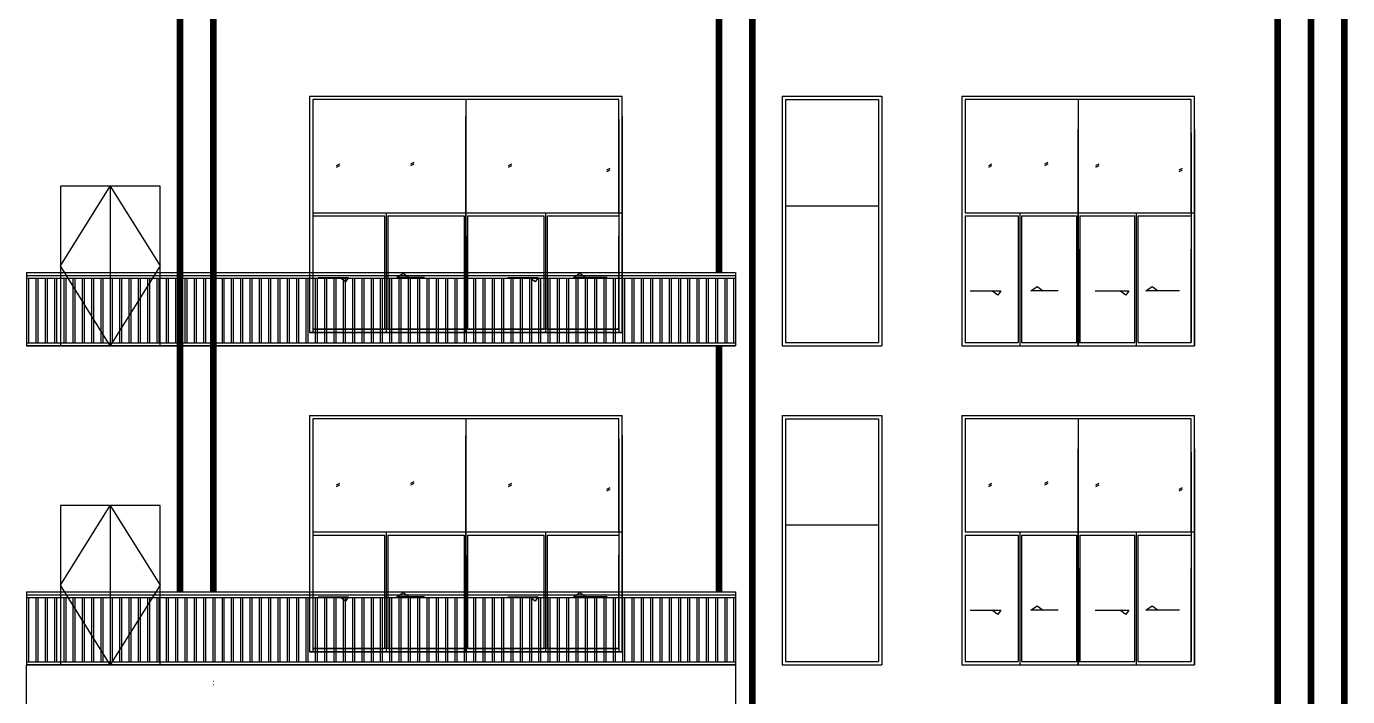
# Model space of a CAD drawing. Header units: millimetres. Extents: x 591771 to 1936534, y -622016 to 355666.
# Drawn here: x 871215 to 891075, y -74334 to -64259 of the extents above; entities that cross this region are included whole.
import ezdxf

# ---------------------------------------------------------------- set-up
doc = ezdxf.new("R2010")
doc.units = ezdxf.units.MM
doc.header["$LTSCALE"] = 80
for name, color, linetype in [('\\M+5B4B0\\M+5BBA7', 124, 'Continuous'), ('\\M+5C0B8\\M+5B8CB', 6, 'Continuous'), ('\\M+5C1A2\\M+5C3E6\\M+5CFDF\\M+5CCF55', 140, 'Continuous'), ('WINDOW', 4, 'Continuous')]:
    doc.layers.add(name, color=color, linetype=linetype)

msp = doc.modelspace()

# ---------------------------------------------------------------- linework, layer by layer
at = {"layer": '\\M+5B4B0\\M+5BBA7'}
for p, q in [((875470.8, -65308.8), (875470.8, -68858.8)), ((875470.8, -65308.8), (880170.8, -65308.8)), ((880170.8, -68858.8), (880170.8, -65308.8)), ((880170.8, -65308.8), (880170.8, -65308.8)), ((882575.2, -65308.8), (882575.2, -69058.8)), ((882575.2, -65308.8), (884075.2, -65308.8)), ((885275.2, -65308.8), (885275.2, -69058.8)), ((885275.2, -65308.8), (888775.2, -65308.8)), ((888775.2, -69058.8), (888775.2, -65308.8)), ((888775.2, -65308.8), (888775.2, -65308.8)), ((880120.6, -65358.8), (875520.8, -65358.8)), ((880120.8, -65358.8), (875520.8, -65358.8)), ((875520.8, -65358.8), (875520.8, -67058.8)), ((877820.8, -65358.8), (877820.8, -68858.8)), ((880120.8, -67058.8), (880120.8, -65358.8)), ((882625.1, -65358.8), (884025.2, -65358.8)), ((888725.2, -65358.8), (885325.2, -65358.8)), ((885325.2, -65358.8), (885325.2, -67058.8)), ((887025.2, -65358.8), (887025.2, -69058.8)), ((888725.2, -67058.8), (888725.2, -65358.8)), ((874025.2, -65658.8), (874020.8, -65658.8)), ((877820.8, -68858.8), (877820.8, -65608.8)), ((877820.8, -65608.8), (877820.8, -68858.8)), ((887025.2, -69058.8), (887025.2, -65808.8)), ((887025.2, -65808.8), (887025.2, -69058.8)), ((871725.2, -67858.8), (872475.2, -66658.8)), ((872475.2, -66658.8), (873225.2, -67858.8)), ((875520.8, -67058.8), (880170.8, -67058.8)), ((876620.8, -67058.8), (876620.8, -68858.8)), ((877845.8, -67108.8), (877845.8, -68808.8)), ((879020.8, -68858.8), (879020.8, -67058.8)), ((884025.2, -66958.8), (882625.1, -66958.8)), ((885325.2, -67058.8), (888775.2, -67058.8)), ((886150.2, -67058.8), (886150.2, -69058.8)), ((887050.2, -67108.8), (887050.2, -69008.8)), ((887900.2, -69058.8), (887900.2, -67058.8)), ((872475.2, -69058.8), (871725.2, -67858.8)), ((873225.2, -67858.8), (872475.2, -69058.8)), ((876565.2, -68858.8), (875470.8, -68858.8)), ((875470.8, -68858.8), (880170.8, -68858.8)), ((880120.8, -68808.8), (875520.8, -68808.8)), ((880170.6, -68858.8), (875520.8, -68858.8)), ((882575.2, -69058.8), (884075.2, -69058.8)), ((882625.1, -69008.8), (884025.2, -69008.8)), ((885275.2, -69058.8), (888775.2, -69058.8)), ((886225.2, -69008.8), (887725.2, -69008.8)), ((874025.2, -69308.8), (874020.8, -69308.8)), ((874025.2, -69358.8), (874020.8, -69358.8)), ((875470.8, -70108.8), (875470.8, -73658.8)), ((875470.8, -70108.8), (880170.8, -70108.8)), ((880120.6, -70158.8), (875520.8, -70158.8)), ((880120.8, -70158.8), (875520.8, -70158.8)), ((875520.8, -70158.8), (875520.8, -71858.8)), ((877820.8, -70158.8), (877820.8, -73658.8)), ((880120.8, -71858.8), (880120.8, -70158.8)), ((880170.8, -73658.8), (880170.8, -70108.8)), ((880170.8, -70108.8), (880170.8, -70108.8)), ((882575.2, -70108.8), (882575.2, -73858.8)), ((882575.2, -70108.8), (884075.2, -70108.8)), ((882625.1, -70158.8), (884025.2, -70158.8)), ((885275.2, -70108.8), (885275.2, -73858.8)), ((885275.2, -70108.8), (888775.2, -70108.8)), ((888725.2, -70158.8), (885325.2, -70158.8)), ((885325.2, -70158.8), (885325.2, -71858.8)), ((887025.2, -70158.8), (887025.2, -73858.8)), ((888725.2, -71858.8), (888725.2, -70158.8)), ((888775.2, -73858.8), (888775.2, -70108.8)), ((888775.2, -70108.8), (888775.2, -70108.8)), ((874025.2, -70458.8), (874020.8, -70458.8)), ((877820.8, -73658.8), (877820.8, -70408.8)), ((877820.8, -70408.8), (877820.8, -73658.8)), ((887025.2, -73858.8), (887025.2, -70608.8)), ((887025.2, -70608.8), (887025.2, -73858.8)), ((871725.2, -72658.8), (872475.2, -71458.8)), ((872475.2, -71458.8), (873225.2, -72658.8)), ((875520.8, -71858.8), (880170.8, -71858.8)), ((876620.8, -71858.8), (876620.8, -73658.8)), ((879020.8, -73658.8), (879020.8, -71858.8)), ((884025.2, -71758.8), (882625.1, -71758.8)), ((885325.2, -71858.8), (888775.2, -71858.8)), ((886150.2, -71858.8), (886150.2, -73858.8)), ((887900.2, -73858.8), (887900.2, -71858.8)), ((877845.8, -71908.8), (877845.8, -73608.8)), ((887050.2, -71908.8), (887050.2, -73808.8)), ((872475.2, -73858.8), (871725.2, -72658.8)), ((873225.2, -72658.8), (872475.2, -73858.8)), ((876565.2, -73658.8), (875470.8, -73658.8)), ((875470.8, -73658.8), (880170.8, -73658.8)), ((880120.8, -73608.8), (875520.8, -73608.8)), ((880170.6, -73658.8), (875520.8, -73658.8)), ((882575.2, -73858.8), (884075.2, -73858.8)), ((882625.1, -73808.8), (884025.2, -73808.8)), ((885275.2, -73858.8), (888775.2, -73858.8)), ((886225.2, -73808.8), (887725.2, -73808.8)), ((874025.2, -74108.8), (874020.8, -74108.8)), ((874025.2, -74158.8), (874020.8, -74158.8))]:
    msp.add_line(p, q, dxfattribs=at)
at = {"layer": '\\M+5B4B0\\M+5BBA7', "ltscale": 20}
for p, q in [((884075.2, -65308.8), (884075.2, -69058.8)), ((882625.1, -65358.8), (882625.1, -69008.8)), ((884025.2, -65358.8), (884025.2, -69008.8)), ((875470.8, -65608.8), (875470.8, -68858.8)), ((875520.8, -65658.8), (875520.8, -68858.8)), ((880120.6, -65658.8), (880120.8, -68858.8)), ((880170.6, -65608.8), (880170.6, -68858.8)), ((888725.2, -65858.8), (888725.2, -69008.8)), ((888775.2, -65808.8), (888775.2, -69058.8)), ((873225.2, -66658.8), (871725.2, -66658.8)), ((871725.2, -66658.8), (871725.2, -69058.8)), ((872475.2, -66658.8), (872475.2, -69058.8)), ((873225.2, -69058.8), (873225.2, -66658.8)), ((874020.8, -67608.8), (874020.8, -72508.8)), ((882625.1, -70158.8), (882625.1, -73808.8)), ((884025.2, -70158.8), (884025.2, -73808.8)), ((884075.2, -70108.8), (884075.2, -73858.8)), ((875470.8, -70408.8), (875470.8, -73658.8)), ((875520.8, -70458.8), (875520.8, -73658.8)), ((880120.6, -70458.8), (880120.8, -73658.8)), ((880170.6, -70408.8), (880170.6, -73658.8)), ((888725.2, -70658.8), (888725.2, -73808.8)), ((888775.2, -70608.8), (888775.2, -73858.8)), ((873225.2, -71458.8), (871725.2, -71458.8)), ((871725.2, -71458.8), (871725.2, -73858.8)), ((872475.2, -71458.8), (872475.2, -73858.8)), ((873225.2, -73858.8), (873225.2, -71458.8))]:
    msp.add_line(p, q, dxfattribs=at)
at = {"layer": '\\M+5B4B0\\M+5BBA7', "color": 7}
for p, q in [((871215.2, -69058.8), (881875.2, -69058.8)), ((871215.2, -74558.8), (871215.2, -73858.8)), ((871215.2, -73858.8), (881875.2, -73858.8)), ((881875.2, -73858.8), (881875.2, -74558.8))]:
    msp.add_line(p, q, dxfattribs=at)
at = {"layer": '\\M+5C0B8\\M+5B8CB'}
for p, q in [((871215.2, -67958.8), (871215.2, -68958.8)), ((871215.2, -67958.8), (881875.2, -67958.8)), ((871215.2, -67998.8), (871215.2, -68958.8)), ((881875.2, -68008.8), (871215.2, -68008.8)), ((881875.2, -68048.8), (871215.2, -68048.8)), ((871215.2, -68048.8), (871215.2, -68858.8)), ((871215.2, -68064.3), (871215.2, -69058.8)), ((871245.2, -68048.8), (871245.2, -69018.8)), ((871355.2, -68048.8), (871355.2, -69018.8)), ((871385.2, -68048.8), (871385.2, -69018.8)), ((871495.2, -68048.8), (871495.2, -69018.8)), ((871525.2, -68048.8), (871525.2, -69018.8)), ((871635.2, -68048.8), (871635.2, -69018.8)), ((871665.2, -68048.8), (871665.2, -69018.8)), ((871775.2, -68048.8), (871775.2, -69018.8)), ((871805.2, -68048.8), (871805.2, -69018.8)), ((871915.2, -68048.8), (871915.2, -69018.8)), ((871945.2, -68048.8), (871945.2, -69018.8)), ((872055.2, -68048.8), (872055.2, -69018.8)), ((872085.2, -68048.8), (872085.2, -69018.8)), ((872195.2, -68048.8), (872195.2, -69018.8)), ((872225.2, -68048.8), (872225.2, -69018.8)), ((872335.2, -68048.8), (872335.2, -69018.8)), ((872335.2, -68048.8), (872335.2, -69018.8)), ((872365.2, -68048.8), (872365.2, -69018.8)), ((872365.2, -68048.8), (872365.2, -69018.8)), ((872475.2, -68048.8), (872475.2, -69018.8)), ((872475.2, -68048.8), (872475.2, -69018.8)), ((872505.2, -68048.8), (872505.2, -69018.8)), ((872505.2, -68048.8), (872505.2, -69018.8)), ((872615.2, -68048.8), (872615.2, -69018.8)), ((872615.2, -68048.8), (872615.2, -69018.8)), ((872645.2, -68048.8), (872645.2, -69018.8)), ((872645.2, -68048.8), (872645.2, -69018.8)), ((872755.2, -68048.8), (872755.2, -69018.8)), ((872785.2, -68048.8), (872785.2, -69018.8)), ((872895.2, -68048.8), (872895.2, -69018.8)), ((872925.2, -68048.8), (872925.2, -69018.8)), ((873035.2, -68048.8), (873035.2, -69018.8)), ((873065.2, -68048.8), (873065.2, -69018.8)), ((873175.2, -68048.8), (873175.2, -69018.8)), ((873205.2, -68048.8), (873205.2, -69018.8)), ((873315.2, -68048.8), (873315.2, -69018.8)), ((873345.2, -68048.8), (873345.2, -69018.8)), ((873455.2, -68048.8), (873455.2, -69018.8)), ((873485.2, -68048.8), (873485.2, -69018.8)), ((873595.2, -68048.8), (873595.2, -69018.8)), ((873595.2, -68048.8), (873595.2, -69018.8)), ((873625.2, -68048.8), (873625.2, -69018.8)), ((873625.2, -68048.8), (873625.2, -69018.8)), ((873735.2, -68048.8), (873735.2, -69018.8)), ((873735.2, -68048.8), (873735.2, -69018.8)), ((873765.2, -68048.8), (873765.2, -69018.8)), ((873765.2, -68048.8), (873765.2, -69018.8)), ((873875.2, -68048.8), (873875.2, -69018.8)), ((873875.2, -68048.8), (873875.2, -69018.8)), ((873905.2, -68048.8), (873905.2, -69018.8)), ((873905.2, -68048.8), (873905.2, -69018.8)), ((874015.2, -68048.8), (874015.2, -69018.8)), ((874045.2, -68048.8), (874045.2, -69018.8)), ((874155.2, -68048.8), (874155.2, -69018.8)), ((874185.2, -68048.8), (874185.2, -69018.8)), ((874295.2, -68048.8), (874295.2, -69018.8)), ((874325.2, -68048.8), (874325.2, -69018.8)), ((874435.2, -68048.8), (874435.2, -69018.8)), ((874465.2, -68048.8), (874465.2, -69018.8)), ((874575.2, -68048.8), (874575.2, -69018.8)), ((874605.2, -68048.8), (874605.2, -69018.8)), ((874715.2, -68048.8), (874715.2, -69018.8)), ((874745.2, -68048.8), (874745.2, -69018.8)), ((874855.2, -68048.8), (874855.2, -69018.8)), ((874855.2, -68048.8), (874855.2, -69018.8)), ((874885.2, -68048.8), (874885.2, -69018.8)), ((874885.2, -68048.8), (874885.2, -69018.8)), ((874995.2, -68048.8), (874995.2, -69018.8)), ((874995.2, -68048.8), (874995.2, -69018.8)), ((875025.2, -68048.8), (875025.2, -69018.8)), ((875025.2, -68048.8), (875025.2, -69018.8)), ((875135.2, -68048.8), (875135.2, -69018.8)), ((875135.2, -68048.8), (875135.2, -69018.8)), ((875165.2, -68048.8), (875165.2, -69018.8)), ((875165.2, -68048.8), (875165.2, -69018.8)), ((875275.2, -68048.8), (875275.2, -69018.8)), ((875305.2, -68048.8), (875305.2, -69018.8)), ((875415.2, -68048.8), (875415.2, -69018.8)), ((875445.2, -68048.8), (875445.2, -69018.8)), ((875555.2, -68048.8), (875555.2, -69018.8)), ((875585.2, -68048.8), (875585.2, -69018.8)), ((875695.2, -68048.8), (875695.2, -69018.8)), ((875725.2, -68048.8), (875725.2, -69018.8)), ((875835.2, -68048.8), (875835.2, -69018.8)), ((875865.2, -68048.8), (875865.2, -69018.8)), ((875975.2, -68048.8), (875975.2, -69018.8)), ((876005.2, -68048.8), (876005.2, -69018.8)), ((876115.2, -68048.8), (876115.2, -69018.8)), ((876115.2, -68048.8), (876115.2, -69018.8)), ((876145.2, -68048.8), (876145.2, -69018.8)), ((876145.2, -68048.8), (876145.2, -69018.8)), ((876255.2, -68048.8), (876255.2, -69018.8)), ((876255.2, -68048.8), (876255.2, -69018.8)), ((876285.2, -68048.8), (876285.2, -69018.8)), ((876285.2, -68048.8), (876285.2, -69018.8)), ((876395.2, -68048.8), (876395.2, -69018.8)), ((876395.2, -68048.8), (876395.2, -69018.8)), ((876425.2, -68048.8), (876425.2, -69018.8)), ((876425.2, -68048.8), (876425.2, -69018.8)), ((876535.2, -68048.8), (876535.2, -69018.8)), ((876565.2, -68048.8), (876565.2, -69018.8)), ((876675.2, -68048.8), (876675.2, -69018.8)), ((876705.2, -68048.8), (876705.2, -69018.8)), ((876815.2, -68048.8), (876815.2, -69018.8)), ((876845.2, -68048.8), (876845.2, -69018.8)), ((876955.2, -68048.8), (876955.2, -69018.8)), ((876985.2, -68048.8), (876985.2, -69018.8)), ((877095.2, -68048.8), (877095.2, -69018.8)), ((877125.2, -68048.8), (877125.2, -69018.8)), ((877235.2, -68048.8), (877235.2, -69018.8)), ((877265.2, -68048.8), (877265.2, -69018.8)), ((877375.2, -68048.8), (877375.2, -69018.8)), ((877375.2, -68048.8), (877375.2, -69018.8)), ((877405.2, -68048.8), (877405.2, -69018.8)), ((877405.2, -68048.8), (877405.2, -69018.8)), ((877515.2, -68048.8), (877515.2, -69018.8)), ((877515.2, -68048.8), (877515.2, -69018.8)), ((877545.2, -68048.8), (877545.2, -69018.8)), ((877545.2, -68048.8), (877545.2, -69018.8)), ((877655.2, -68048.8), (877655.2, -69018.8)), ((877655.2, -68048.8), (877655.2, -69018.8)), ((877685.2, -68048.8), (877685.2, -69018.8)), ((877685.2, -68048.8), (877685.2, -69018.8)), ((877795.2, -68048.8), (877795.2, -69018.8)), ((877825.2, -68048.8), (877825.2, -69018.8)), ((877935.2, -68048.8), (877935.2, -69018.8)), ((877965.2, -68048.8), (877965.2, -69018.8)), ((878075.2, -68048.8), (878075.2, -69018.8)), ((878105.2, -68048.8), (878105.2, -69018.8)), ((878215.2, -68048.8), (878215.2, -69018.8)), ((878245.2, -68048.8), (878245.2, -69018.8)), ((878355.2, -68048.8), (878355.2, -69018.8)), ((878385.2, -68048.8), (878385.2, -69018.8)), ((878495.2, -68048.8), (878495.2, -69018.8)), ((878525.2, -68048.8), (878525.2, -69018.8)), ((878635.2, -68048.8), (878635.2, -69018.8)), ((878635.2, -68048.8), (878635.2, -69018.8)), ((878665.2, -68048.8), (878665.2, -69018.8)), ((878665.2, -68048.8), (878665.2, -69018.8)), ((878775.2, -68048.8), (878775.2, -69018.8)), ((878775.2, -68048.8), (878775.2, -69018.8)), ((878805.2, -68048.8), (878805.2, -69018.8)), ((878805.2, -68048.8), (878805.2, -69018.8)), ((878915.2, -68048.8), (878915.2, -69018.8)), ((878915.2, -68048.8), (878915.2, -69018.8)), ((878945.2, -68048.8), (878945.2, -69018.8)), ((878945.2, -68048.8), (878945.2, -69018.8)), ((879055.2, -68048.8), (879055.2, -69018.8)), ((879085.2, -68048.8), (879085.2, -69018.8)), ((879195.2, -68048.8), (879195.2, -69018.8)), ((879225.2, -68048.8), (879225.2, -69018.8)), ((879335.2, -68048.8), (879335.2, -69018.8)), ((879365.2, -68048.8), (879365.2, -69018.8)), ((879475.2, -68048.8), (879475.2, -69018.8)), ((879505.2, -68048.8), (879505.2, -69018.8)), ((879615.2, -68048.8), (879615.2, -69018.8)), ((879645.2, -68048.8), (879645.2, -69018.8)), ((879755.2, -68048.8), (879755.2, -69018.8)), ((879785.2, -68048.8), (879785.2, -69018.8)), ((879895.2, -68048.8), (879895.2, -69018.8)), ((879895.2, -68048.8), (879895.2, -69018.8)), ((879925.2, -68048.8), (879925.2, -69018.8)), ((879925.2, -68048.8), (879925.2, -69018.8)), ((880035.2, -68048.8), (880035.2, -69018.8)), ((880035.2, -68048.8), (880035.2, -69018.8)), ((880035.2, -68048.8), (880035.2, -69018.8)), ((880065.2, -68048.8), (880065.2, -69018.8)), ((880065.2, -68048.8), (880065.2, -69018.8)), ((880065.2, -68048.8), (880065.2, -69018.8)), ((880175.2, -68048.8), (880175.2, -69018.8)), ((880175.2, -68048.8), (880175.2, -69018.8)), ((880205.2, -68048.8), (880205.2, -69018.8)), ((880205.2, -68048.8), (880205.2, -69018.8)), ((880315.2, -68048.8), (880315.2, -69018.8)), ((880345.2, -68048.8), (880345.2, -69018.8)), ((880455.2, -68048.8), (880455.2, -69018.8)), ((880485.2, -68048.8), (880485.2, -69018.8)), ((880595.2, -68048.8), (880595.2, -69018.8)), ((880625.2, -68048.8), (880625.2, -69018.8)), ((880735.2, -68048.8), (880735.2, -69018.8)), ((880765.2, -68048.8), (880765.2, -69018.8)), ((880875.2, -68048.8), (880875.2, -69018.8)), ((880905.2, -68048.8), (880905.2, -69018.8)), ((881015.2, -68048.8), (881015.2, -69018.8)), ((881015.2, -68048.8), (881015.2, -69018.8)), ((881045.2, -68048.8), (881045.2, -69018.8)), ((881045.2, -68048.8), (881045.2, -69018.8)), ((881155.2, -68048.8), (881155.2, -69018.8)), ((881155.2, -68048.8), (881155.2, -69018.8)), ((881185.2, -68048.8), (881185.2, -69018.8)), ((881185.2, -68048.8), (881185.2, -69018.8)), ((881295.2, -68048.8), (881295.2, -69018.8)), ((881295.2, -68048.8), (881295.2, -69018.8)), ((881325.2, -68048.8), (881325.2, -69018.8)), ((881325.2, -68048.8), (881325.2, -69018.8)), ((881435.2, -68048.8), (881435.2, -69018.8)), ((881465.2, -68048.8), (881465.2, -69018.8)), ((881575.2, -68048.8), (881575.2, -69018.8)), ((881605.2, -68048.8), (881605.2, -69018.8)), ((881715.2, -68048.8), (881715.2, -69018.8)), ((881745.2, -68048.8), (881745.2, -69018.8)), ((881845.2, -68048.8), (881845.2, -69018.8)), ((881875.2, -67958.8), (881875.2, -69058.8)), ((881875.2, -68048.8), (881875.2, -69018.8)), ((872774.2, -69018.8), (871215.2, -69018.8)), ((881875.2, -69018.8), (871215.2, -69018.8)), ((872774.2, -69058.8), (871215.2, -69058.8)), ((881875.2, -69058.8), (871215.2, -69058.8)), ((871215.2, -72758.8), (871215.2, -73758.8)), ((871215.2, -72758.8), (881875.2, -72758.8)), ((871215.2, -72798.8), (871215.2, -73758.8)), ((881875.2, -72808.8), (871215.2, -72808.8)), ((881875.2, -72848.8), (871215.2, -72848.8)), ((871215.2, -72848.8), (871215.2, -73658.8)), ((871215.2, -72864.3), (871215.2, -73858.8)), ((871245.2, -72848.8), (871245.2, -73818.8)), ((871355.2, -72848.8), (871355.2, -73818.8)), ((871385.2, -72848.8), (871385.2, -73818.8)), ((871495.2, -72848.8), (871495.2, -73818.8)), ((871525.2, -72848.8), (871525.2, -73818.8)), ((871635.2, -72848.8), (871635.2, -73818.8)), ((871665.2, -72848.8), (871665.2, -73818.8)), ((871775.2, -72848.8), (871775.2, -73818.8)), ((871805.2, -72848.8), (871805.2, -73818.8)), ((871915.2, -72848.8), (871915.2, -73818.8)), ((871945.2, -72848.8), (871945.2, -73818.8)), ((872055.2, -72848.8), (872055.2, -73818.8)), ((872085.2, -72848.8), (872085.2, -73818.8)), ((872195.2, -72848.8), (872195.2, -73818.8)), ((872225.2, -72848.8), (872225.2, -73818.8)), ((872335.2, -72848.8), (872335.2, -73818.8)), ((872335.2, -72848.8), (872335.2, -73818.8)), ((872365.2, -72848.8), (872365.2, -73818.8)), ((872365.2, -72848.8), (872365.2, -73818.8)), ((872475.2, -72848.8), (872475.2, -73818.8)), ((872475.2, -72848.8), (872475.2, -73818.8)), ((872505.2, -72848.8), (872505.2, -73818.8)), ((872505.2, -72848.8), (872505.2, -73818.8)), ((872615.2, -72848.8), (872615.2, -73818.8)), ((872615.2, -72848.8), (872615.2, -73818.8)), ((872645.2, -72848.8), (872645.2, -73818.8)), ((872645.2, -72848.8), (872645.2, -73818.8)), ((872755.2, -72848.8), (872755.2, -73818.8)), ((872785.2, -72848.8), (872785.2, -73818.8)), ((872895.2, -72848.8), (872895.2, -73818.8)), ((872925.2, -72848.8), (872925.2, -73818.8)), ((873035.2, -72848.8), (873035.2, -73818.8)), ((873065.2, -72848.8), (873065.2, -73818.8)), ((873175.2, -72848.8), (873175.2, -73818.8)), ((873205.2, -72848.8), (873205.2, -73818.8)), ((873315.2, -72848.8), (873315.2, -73818.8)), ((873345.2, -72848.8), (873345.2, -73818.8)), ((873455.2, -72848.8), (873455.2, -73818.8)), ((873485.2, -72848.8), (873485.2, -73818.8)), ((873595.2, -72848.8), (873595.2, -73818.8)), ((873595.2, -72848.8), (873595.2, -73818.8)), ((873625.2, -72848.8), (873625.2, -73818.8)), ((873625.2, -72848.8), (873625.2, -73818.8)), ((873735.2, -72848.8), (873735.2, -73818.8)), ((873735.2, -72848.8), (873735.2, -73818.8)), ((873765.2, -72848.8), (873765.2, -73818.8)), ((873765.2, -72848.8), (873765.2, -73818.8)), ((873875.2, -72848.8), (873875.2, -73818.8)), ((873875.2, -72848.8), (873875.2, -73818.8)), ((873905.2, -72848.8), (873905.2, -73818.8)), ((873905.2, -72848.8), (873905.2, -73818.8)), ((874015.2, -72848.8), (874015.2, -73818.8)), ((874045.2, -72848.8), (874045.2, -73818.8)), ((874155.2, -72848.8), (874155.2, -73818.8)), ((874185.2, -72848.8), (874185.2, -73818.8)), ((874295.2, -72848.8), (874295.2, -73818.8)), ((874325.2, -72848.8), (874325.2, -73818.8)), ((874435.2, -72848.8), (874435.2, -73818.8)), ((874465.2, -72848.8), (874465.2, -73818.8)), ((874575.2, -72848.8), (874575.2, -73818.8)), ((874605.2, -72848.8), (874605.2, -73818.8)), ((874715.2, -72848.8), (874715.2, -73818.8)), ((874745.2, -72848.8), (874745.2, -73818.8)), ((874855.2, -72848.8), (874855.2, -73818.8)), ((874855.2, -72848.8), (874855.2, -73818.8)), ((874885.2, -72848.8), (874885.2, -73818.8)), ((874885.2, -72848.8), (874885.2, -73818.8)), ((874995.2, -72848.8), (874995.2, -73818.8)), ((874995.2, -72848.8), (874995.2, -73818.8)), ((875025.2, -72848.8), (875025.2, -73818.8)), ((875025.2, -72848.8), (875025.2, -73818.8)), ((875135.2, -72848.8), (875135.2, -73818.8)), ((875135.2, -72848.8), (875135.2, -73818.8)), ((875165.2, -72848.8), (875165.2, -73818.8)), ((875165.2, -72848.8), (875165.2, -73818.8)), ((875275.2, -72848.8), (875275.2, -73818.8)), ((875305.2, -72848.8), (875305.2, -73818.8)), ((875415.2, -72848.8), (875415.2, -73818.8)), ((875445.2, -72848.8), (875445.2, -73818.8)), ((875555.2, -72848.8), (875555.2, -73818.8)), ((875585.2, -72848.8), (875585.2, -73818.8)), ((875695.2, -72848.8), (875695.2, -73818.8)), ((875725.2, -72848.8), (875725.2, -73818.8)), ((875835.2, -72848.8), (875835.2, -73818.8)), ((875865.2, -72848.8), (875865.2, -73818.8)), ((875975.2, -72848.8), (875975.2, -73818.8)), ((876005.2, -72848.8), (876005.2, -73818.8)), ((876115.2, -72848.8), (876115.2, -73818.8)), ((876115.2, -72848.8), (876115.2, -73818.8)), ((876145.2, -72848.8), (876145.2, -73818.8)), ((876145.2, -72848.8), (876145.2, -73818.8)), ((876255.2, -72848.8), (876255.2, -73818.8)), ((876255.2, -72848.8), (876255.2, -73818.8)), ((876285.2, -72848.8), (876285.2, -73818.8)), ((876285.2, -72848.8), (876285.2, -73818.8)), ((876395.2, -72848.8), (876395.2, -73818.8)), ((876395.2, -72848.8), (876395.2, -73818.8)), ((876425.2, -72848.8), (876425.2, -73818.8)), ((876425.2, -72848.8), (876425.2, -73818.8)), ((876535.2, -72848.8), (876535.2, -73818.8)), ((876565.2, -72848.8), (876565.2, -73818.8)), ((876675.2, -72848.8), (876675.2, -73818.8)), ((876705.2, -72848.8), (876705.2, -73818.8)), ((876815.2, -72848.8), (876815.2, -73818.8)), ((876845.2, -72848.8), (876845.2, -73818.8)), ((876955.2, -72848.8), (876955.2, -73818.8)), ((876985.2, -72848.8), (876985.2, -73818.8)), ((877095.2, -72848.8), (877095.2, -73818.8)), ((877125.2, -72848.8), (877125.2, -73818.8)), ((877235.2, -72848.8), (877235.2, -73818.8)), ((877265.2, -72848.8), (877265.2, -73818.8)), ((877375.2, -72848.8), (877375.2, -73818.8)), ((877375.2, -72848.8), (877375.2, -73818.8)), ((877405.2, -72848.8), (877405.2, -73818.8)), ((877405.2, -72848.8), (877405.2, -73818.8)), ((877515.2, -72848.8), (877515.2, -73818.8)), ((877515.2, -72848.8), (877515.2, -73818.8)), ((877545.2, -72848.8), (877545.2, -73818.8)), ((877545.2, -72848.8), (877545.2, -73818.8)), ((877655.2, -72848.8), (877655.2, -73818.8)), ((877655.2, -72848.8), (877655.2, -73818.8)), ((877685.2, -72848.8), (877685.2, -73818.8)), ((877685.2, -72848.8), (877685.2, -73818.8)), ((877795.2, -72848.8), (877795.2, -73818.8)), ((877825.2, -72848.8), (877825.2, -73818.8)), ((877935.2, -72848.8), (877935.2, -73818.8)), ((877965.2, -72848.8), (877965.2, -73818.8)), ((878075.2, -72848.8), (878075.2, -73818.8)), ((878105.2, -72848.8), (878105.2, -73818.8)), ((878215.2, -72848.8), (878215.2, -73818.8)), ((878245.2, -72848.8), (878245.2, -73818.8)), ((878355.2, -72848.8), (878355.2, -73818.8)), ((878385.2, -72848.8), (878385.2, -73818.8)), ((878495.2, -72848.8), (878495.2, -73818.8)), ((878525.2, -72848.8), (878525.2, -73818.8)), ((878635.2, -72848.8), (878635.2, -73818.8)), ((878635.2, -72848.8), (878635.2, -73818.8)), ((878665.2, -72848.8), (878665.2, -73818.8)), ((878665.2, -72848.8), (878665.2, -73818.8)), ((878775.2, -72848.8), (878775.2, -73818.8)), ((878775.2, -72848.8), (878775.2, -73818.8)), ((878805.2, -72848.8), (878805.2, -73818.8)), ((878805.2, -72848.8), (878805.2, -73818.8)), ((878915.2, -72848.8), (878915.2, -73818.8)), ((878915.2, -72848.8), (878915.2, -73818.8)), ((878945.2, -72848.8), (878945.2, -73818.8)), ((878945.2, -72848.8), (878945.2, -73818.8)), ((879055.2, -72848.8), (879055.2, -73818.8)), ((879085.2, -72848.8), (879085.2, -73818.8)), ((879195.2, -72848.8), (879195.2, -73818.8)), ((879225.2, -72848.8), (879225.2, -73818.8)), ((879335.2, -72848.8), (879335.2, -73818.8)), ((879365.2, -72848.8), (879365.2, -73818.8)), ((879475.2, -72848.8), (879475.2, -73818.8)), ((879505.2, -72848.8), (879505.2, -73818.8)), ((879615.2, -72848.8), (879615.2, -73818.8)), ((879645.2, -72848.8), (879645.2, -73818.8)), ((879755.2, -72848.8), (879755.2, -73818.8)), ((879785.2, -72848.8), (879785.2, -73818.8)), ((879895.2, -72848.8), (879895.2, -73818.8)), ((879895.2, -72848.8), (879895.2, -73818.8)), ((879925.2, -72848.8), (879925.2, -73818.8)), ((879925.2, -72848.8), (879925.2, -73818.8)), ((880035.2, -72848.8), (880035.2, -73818.8)), ((880035.2, -72848.8), (880035.2, -73818.8)), ((880035.2, -72848.8), (880035.2, -73818.8)), ((880065.2, -72848.8), (880065.2, -73818.8)), ((880065.2, -72848.8), (880065.2, -73818.8)), ((880065.2, -72848.8), (880065.2, -73818.8)), ((880175.2, -72848.8), (880175.2, -73818.8)), ((880175.2, -72848.8), (880175.2, -73818.8)), ((880205.2, -72848.8), (880205.2, -73818.8)), ((880205.2, -72848.8), (880205.2, -73818.8)), ((880315.2, -72848.8), (880315.2, -73818.8)), ((880345.2, -72848.8), (880345.2, -73818.8)), ((880455.2, -72848.8), (880455.2, -73818.8)), ((880485.2, -72848.8), (880485.2, -73818.8)), ((880595.2, -72848.8), (880595.2, -73818.8)), ((880625.2, -72848.8), (880625.2, -73818.8)), ((880735.2, -72848.8), (880735.2, -73818.8)), ((880765.2, -72848.8), (880765.2, -73818.8)), ((880875.2, -72848.8), (880875.2, -73818.8)), ((880905.2, -72848.8), (880905.2, -73818.8)), ((881015.2, -72848.8), (881015.2, -73818.8)), ((881015.2, -72848.8), (881015.2, -73818.8)), ((881045.2, -72848.8), (881045.2, -73818.8)), ((881045.2, -72848.8), (881045.2, -73818.8)), ((881155.2, -72848.8), (881155.2, -73818.8)), ((881155.2, -72848.8), (881155.2, -73818.8)), ((881185.2, -72848.8), (881185.2, -73818.8)), ((881185.2, -72848.8), (881185.2, -73818.8)), ((881295.2, -72848.8), (881295.2, -73818.8)), ((881295.2, -72848.8), (881295.2, -73818.8)), ((881325.2, -72848.8), (881325.2, -73818.8)), ((881325.2, -72848.8), (881325.2, -73818.8)), ((881435.2, -72848.8), (881435.2, -73818.8)), ((881465.2, -72848.8), (881465.2, -73818.8)), ((881575.2, -72848.8), (881575.2, -73818.8)), ((881605.2, -72848.8), (881605.2, -73818.8)), ((881715.2, -72848.8), (881715.2, -73818.8)), ((881745.2, -72848.8), (881745.2, -73818.8)), ((881845.2, -72848.8), (881845.2, -73818.8)), ((881875.2, -72758.8), (881875.2, -73858.8)), ((881875.2, -72848.8), (881875.2, -73818.8)), ((872774.2, -73818.8), (871215.2, -73818.8)), ((881875.2, -73818.8), (871215.2, -73818.8)), ((872774.2, -73858.8), (871215.2, -73858.8)), ((881875.2, -73858.8), (871215.2, -73858.8))]:
    msp.add_line(p, q, dxfattribs=at)
at = {"layer": '\\M+5C1A2\\M+5C3E6\\M+5CFDF\\M+5CCF55'}
for p, q in [((881625.2, -67958.8), (881625.2, -62708.8)), ((882125.2, -87408.8), (882125.2, -62708.8)), ((881625.2, -69058.8), (881625.2, -72758.8))]:
    msp.add_line(p, q, dxfattribs=at)
at = {"layer": '\\M+5C1A2\\M+5C3E6\\M+5CFDF\\M+5CCF55', "const_width": 100}
for points in [[(874025.2, -72758.8), (874025.2, -62708.8), (873525.2, -62708.8), (873525.2, -72758.8)], [(881625.2, -67958.8), (881625.2, -62708.8), (882125.2, -62708.8), (882125.2, -87408.8)], [(890525.2, -87408.8), (890525.2, -62708.8), (890025.2, -62708.8), (890025.2, -87408.8)], [(891025.2, -87408.8), (891025.2, -62708.8), (890525.2, -62708.8), (890525.2, -87408.8)], [(881625.2, -72758.8), (881625.2, -69058.8)]]:
    msp.add_lwpolyline(points, dxfattribs=at)
at = {"layer": 'WINDOW', "color": 252}
for p, q in [((875919.9, -66330.6), (875870.9, -66355.7)), ((877038.7, -66303), (876989.6, -66328)), ((877038.7, -66328), (876989.6, -66353.1)), ((878505.8, -66330.6), (878456.7, -66355.7)), ((885724.3, -66330.6), (885675.3, -66355.7)), ((886568.1, -66303), (886519, -66328)), ((886568.1, -66328), (886519, -66353.1)), ((887335.1, -66330.6), (887286.1, -66355.7)), ((875919.9, -66355.7), (875870.9, -66380.7)), ((878505.8, -66355.7), (878456.7, -66380.7)), ((879983.5, -66395.1), (879934.4, -66420.2)), ((879983.5, -66420.2), (879934.4, -66445.3)), ((885724.3, -66355.7), (885675.3, -66380.7)), ((887335.1, -66355.7), (887286.1, -66380.7)), ((888587.9, -66395.1), (888538.8, -66420.2)), ((888587.9, -66420.2), (888538.8, -66445.3)), ((875520.8, -67108.8), (876595.8, -67108.8)), ((876595.8, -67108.8), (876595.8, -68808.8)), ((876645.8, -67108.8), (877795.8, -67108.8)), ((876645.8, -67108.8), (876645.8, -68808.8)), ((877795.8, -67108.8), (877795.8, -68808.8)), ((877845.8, -67108.8), (878995.8, -67108.8)), ((878995.8, -68808.8), (878995.8, -67108.8)), ((879045.8, -67108.8), (880120.8, -67108.8)), ((879045.8, -68808.8), (879045.8, -67108.8)), ((885325.2, -67108.8), (886125.2, -67108.8)), ((885325.2, -67108.8), (885325.2, -69008.8)), ((886125.2, -67108.8), (886125.2, -69008.8)), ((886175.2, -67108.8), (887000.2, -67108.8)), ((886175.2, -67108.8), (886175.2, -69008.8)), ((887000.2, -67108.8), (887000.2, -69008.8)), ((887050.2, -67108.8), (887875.2, -67108.8)), ((887875.2, -69008.8), (887875.2, -67108.8)), ((887925.2, -67108.8), (888725.2, -67108.8)), ((887925.2, -69008.8), (887925.2, -67108.8)), ((875520.8, -67408.8), (875520.8, -68808.8)), ((877795.8, -67408.8), (877795.8, -68808.8)), ((877845.8, -68808.8), (877845.8, -67408.8)), ((880120.8, -68808.8), (880120.8, -67408.8)), ((887000.2, -67608.8), (887000.2, -69008.8)), ((887050.2, -69008.8), (887050.2, -67608.8)), ((888725.2, -69008.8), (888725.2, -67608.8)), ((875520.8, -68808.8), (876595.8, -68808.8)), ((876645.8, -68808.8), (877795.8, -68808.8)), ((877845.8, -68808.8), (878995.8, -68808.8)), ((879045.8, -68808.8), (880120.8, -68808.8)), ((885325.2, -69008.8), (886125.2, -69008.8)), ((886175.2, -69008.8), (887000.2, -69008.8)), ((887050.2, -69008.8), (887875.2, -69008.8)), ((887925.2, -69008.8), (888725.2, -69008.8)), ((875919.9, -71130.6), (875870.9, -71155.7)), ((875919.9, -71155.7), (875870.9, -71180.7)), ((877038.7, -71103), (876989.6, -71128)), ((877038.7, -71128), (876989.6, -71153.1)), ((878505.8, -71130.6), (878456.7, -71155.7)), ((878505.8, -71155.7), (878456.7, -71180.7)), ((879983.5, -71195.1), (879934.4, -71220.2)), ((879983.5, -71220.2), (879934.4, -71245.3)), ((885724.3, -71130.6), (885675.3, -71155.7)), ((885724.3, -71155.7), (885675.3, -71180.7)), ((886568.1, -71103), (886519, -71128)), ((886568.1, -71128), (886519, -71153.1)), ((887335.1, -71130.6), (887286.1, -71155.7)), ((887335.1, -71155.7), (887286.1, -71180.7)), ((888587.9, -71195.1), (888538.8, -71220.2)), ((888587.9, -71220.2), (888538.8, -71245.3)), ((875520.8, -71908.8), (876595.8, -71908.8)), ((876595.8, -71908.8), (876595.8, -73608.8)), ((876645.8, -71908.8), (877795.8, -71908.8)), ((876645.8, -71908.8), (876645.8, -73608.8)), ((877795.8, -71908.8), (877795.8, -73608.8)), ((877845.8, -71908.8), (878995.8, -71908.8)), ((878995.8, -73608.8), (878995.8, -71908.8)), ((879045.8, -71908.8), (880120.8, -71908.8)), ((879045.8, -73608.8), (879045.8, -71908.8)), ((885325.2, -71908.8), (886125.2, -71908.8)), ((885325.2, -71908.8), (885325.2, -73808.8)), ((886125.2, -71908.8), (886125.2, -73808.8)), ((886175.2, -71908.8), (887000.2, -71908.8)), ((886175.2, -71908.8), (886175.2, -73808.8)), ((887000.2, -71908.8), (887000.2, -73808.8)), ((887050.2, -71908.8), (887875.2, -71908.8)), ((887875.2, -73808.8), (887875.2, -71908.8)), ((887925.2, -71908.8), (888725.2, -71908.8)), ((887925.2, -73808.8), (887925.2, -71908.8)), ((875520.8, -72208.8), (875520.8, -73608.8)), ((877795.8, -72208.8), (877795.8, -73608.8)), ((877845.8, -73608.8), (877845.8, -72208.8)), ((880120.8, -73608.8), (880120.8, -72208.8)), ((887000.2, -72408.8), (887000.2, -73808.8)), ((887050.2, -73808.8), (887050.2, -72408.8)), ((888725.2, -73808.8), (888725.2, -72408.8)), ((875520.8, -73608.8), (876595.8, -73608.8)), ((876645.8, -73608.8), (877795.8, -73608.8)), ((877845.8, -73608.8), (878995.8, -73608.8)), ((879045.8, -73608.8), (880120.8, -73608.8)), ((885325.2, -73808.8), (886125.2, -73808.8)), ((886175.2, -73808.8), (887000.2, -73808.8)), ((887050.2, -73808.8), (887875.2, -73808.8)), ((887925.2, -73808.8), (888725.2, -73808.8))]:
    msp.add_line(p, q, dxfattribs=at)
for points in [[(875599.9, -68034.3), (876057.2, -68034.3), (876011.5, -68099.3), (875922.4, -68034.3)], [(877197.1, -68034.3), (876782.5, -68034.3), (876878.3, -67969.2), (876967.3, -68034.3)], [(878449.9, -68034.3), (878907.2, -68034.3), (878861.5, -68099.3), (878772.4, -68034.3)], [(879946.3, -68034.3), (879439, -68034.3), (879534.7, -67969.2), (879623.8, -68034.3)], [(885404.3, -68234.3), (885861.6, -68234.3), (885815.9, -68299.3), (885726.8, -68234.3)], [(886726.5, -68234.3), (886311.9, -68234.3), (886407.7, -68169.2), (886496.7, -68234.3)], [(887279.3, -68234.3), (887786.6, -68234.3), (887740.9, -68299.3), (887651.8, -68234.3)], [(888550.7, -68234.3), (888043.4, -68234.3), (888139.1, -68169.2), (888228.2, -68234.3)], [(875599.9, -72834.3), (876057.2, -72834.3), (876011.5, -72899.3), (875922.4, -72834.3)], [(877197.1, -72834.3), (876782.5, -72834.3), (876878.3, -72769.2), (876967.3, -72834.3)], [(878449.9, -72834.3), (878907.2, -72834.3), (878861.5, -72899.3), (878772.4, -72834.3)], [(879946.3, -72834.3), (879439, -72834.3), (879534.7, -72769.2), (879623.8, -72834.3)], [(885404.3, -73034.3), (885861.6, -73034.3), (885815.9, -73099.3), (885726.8, -73034.3)], [(886726.5, -73034.3), (886311.9, -73034.3), (886407.7, -72969.2), (886496.7, -73034.3)], [(887279.3, -73034.3), (887786.6, -73034.3), (887740.9, -73099.3), (887651.8, -73034.3)], [(888550.7, -73034.3), (888043.4, -73034.3), (888139.1, -72969.2), (888228.2, -73034.3)]]:
    msp.add_lwpolyline(points, dxfattribs=at)

doc.saveas('drawing.dxf')
